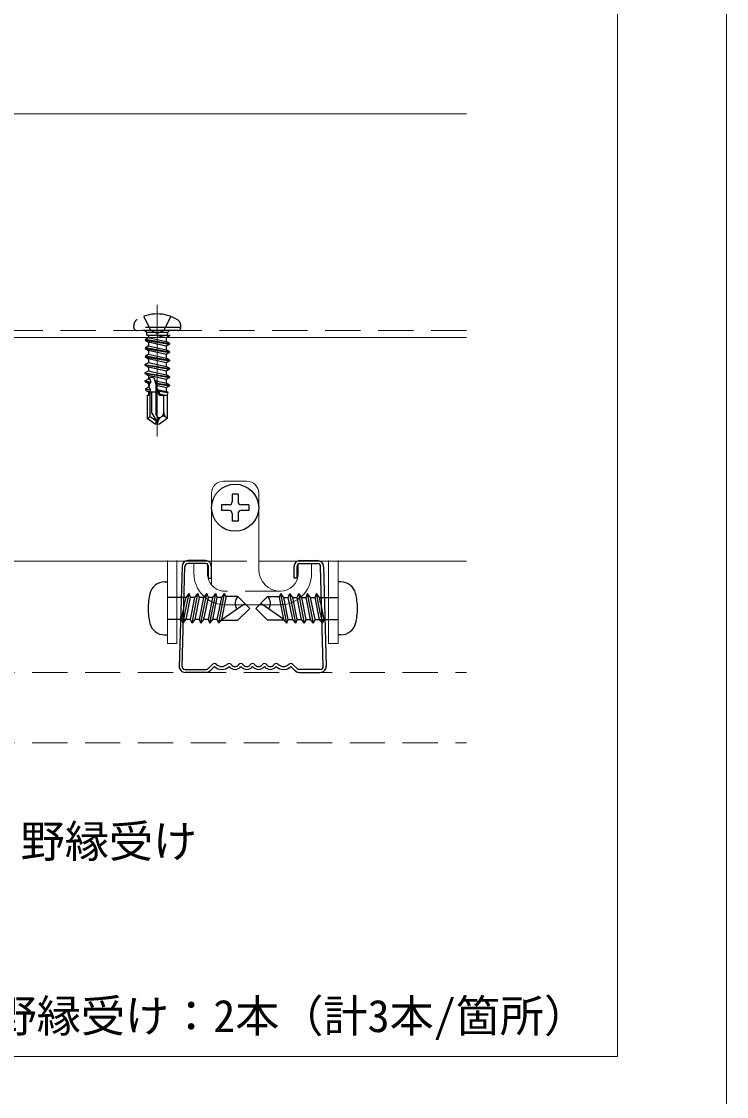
# Model space of a CAD drawing. Units: millimetres on the paper, with parts at other scales. Extents: x -195 to 195, y -140 to 138.
# Drawn here: x 171.03 to 195, y 65.92 to 102.47 of the extents above; entities that cross this region are included whole.
import ezdxf
from ezdxf.enums import TextEntityAlignment as Align

# ---------------------------------------------------------------- set-up
doc = ezdxf.new("R2010")
doc.units = ezdxf.units.MM
for name, pattern in [('CHAIN1', [8, 5, -1, 1, -1]), ('DASHED1', [1.8, 1.2, -0.6]), ('DASHED2', [3, 2, -1])]:
    doc.linetypes.add(name, pattern=pattern)
for name, color, linetype, lineweight in [('3-0_中心線', 4, 'CHAIN1', 9), ('3-2_野縁受け', 3, 'Continuous', 18), ('3-3_野縁', 2, 'Continuous', 25), ('3-6_文字', 7, 'Continuous', 18), ('3-A_クリップ', 7, 'Continuous', 18), ('3-B_補強金具・金具・その他', 3, 'Continuous', 18), ('3-C_ビス・アンカーボルト・強調図形', 2, 'DASHED1', 25), ('3-D_パネル', 4, 'DASHED1', 9), ('F-2_野縁受け', 3, 'Continuous', 18), ('F-3_野縁', 7, 'Continuous', 18)]:
    doc.layers.add(name, color=color, linetype=linetype, lineweight=lineweight)
doc.styles.add('ＭＳ ゴシック', font='')
doc.styles.get('ＭＳ ゴシック').set_extended_font_data('MS Gothic')

msp = doc.modelspace()

# ---------------------------------------------------------------- linework, layer by layer
at = {"layer": '3-0_中心線', "lineweight": 18}
msp.add_line((175.641, 92.841), (175.641, 88.363), dxfattribs=at)
at = {"layer": '3-2_野縁受け'}
for p, q in [((186.154, 91.727), (158.957, 91.727)), ((152.098, 84.127), (177.491, 84.127)), ((179.091, 84.127), (186.154, 84.127))]:
    msp.add_line(p, q, dxfattribs=at)
at = {"layer": '3-2_野縁受け', "linetype": 'DASHED1'}
msp.add_line((177.491, 84.127), (179.091, 84.127), dxfattribs=at)
at = {"layer": '3-3_野縁'}
for p, q in [((177.285, 84.141), (176.685, 84.141)), ((180.496, 84.141), (181.096, 84.141)), ((176.485, 83.941), (176.386, 80.534)), ((176.486, 80.545), (176.585, 83.941)), ((177.285, 84.041), (176.685, 84.041)), ((177.385, 83.541), (177.385, 83.941)), ((177.485, 83.541), (177.485, 83.941)), ((180.296, 83.541), (180.296, 83.941)), ((180.396, 83.541), (180.396, 83.941)), ((180.496, 84.041), (181.096, 84.041)), ((181.286, 80.545), (181.196, 83.941)), ((181.296, 83.941), (181.386, 80.549)), ((177.385, 83.541), (177.485, 83.541)), ((180.396, 83.541), (180.296, 83.541)), ((176.586, 80.441), (177.304, 80.441)), ((176.586, 80.441), (177.304, 80.441)), ((177.374, 80.47), (177.516, 80.611)), ((177.516, 80.611), (177.374, 80.47)), ((177.586, 80.541), (177.445, 80.399)), ((177.586, 80.541), (177.445, 80.399)), ((180.186, 80.541), (180.328, 80.399)), ((180.257, 80.611), (180.399, 80.47)), ((181.186, 80.441), (180.469, 80.441)), ((177.303, 80.341), (176.586, 80.341)), ((177.304, 80.341), (176.586, 80.341)), ((180.469, 80.341), (181.186, 80.341))]:
    msp.add_line(p, q, dxfattribs=at)
for centre, radius, start, end in [((176.685, 83.941), 0.2, 90.003, 180.003), ((177.285, 83.941), 0.2, 0.003, 90.003), ((180.496, 83.941), 0.2, 89.997, 179.997), ((181.096, 83.941), 0.2, 359.997, 89.997), ((176.685, 83.941), 0.1, 90.003, 180.003), ((177.285, 83.941), 0.1, 0.003, 90.003), ((180.496, 83.941), 0.1, 89.997, 179.997), ((181.096, 83.941), 0.1, 359.997, 89.997), ((176.586, 80.541), 0.2, 177.476, 270), ((176.586, 80.541), 0.2, 177.476, 270), ((176.586, 80.541), 0.1, 177.476, 270), ((176.586, 80.541), 0.1, 177.476, 270), ((177.304, 80.541), 0.1, 270, 315), ((177.304, 80.541), 0.1, 270, 315), ((177.586, 80.541), 0.1, 46.3972, 135), ((177.836, 80.803), 0.362, 226.3972, 313.6028), ((177.836, 80.803), 0.263, 226.3972, 313.6028), ((178.086, 80.541), 0.1, 36.8699, 133.6028), ((178.286, 80.691), 0.25, 216.8699, 323.1301), ((178.286, 80.691), 0.15, 216.8699, 323.1301), ((178.487, 80.541), 0.1, 36.8699, 143.1301), ((178.686, 80.691), 0.25, 216.8699, 323.1301), ((178.686, 80.691), 0.15, 216.8699, 323.1301), ((178.886, 80.541), 0.1, 36.8699, 143.1301), ((179.086, 80.691), 0.25, 216.8699, 323.1301), ((179.086, 80.691), 0.15, 216.8699, 323.1301), ((179.286, 80.541), 0.1, 36.8699, 143.1301), ((179.486, 80.691), 0.25, 216.8699, 323.1301), ((179.486, 80.691), 0.15, 216.8699, 323.1301), ((179.686, 80.541), 0.1, 46.3972, 143.1301), ((179.936, 80.803), 0.362, 226.3972, 313.6028), ((179.936, 80.803), 0.263, 226.3972, 313.6028), ((180.186, 80.541), 0.1, 45, 133.6028), ((180.469, 80.541), 0.1, 225, 270), ((181.186, 80.541), 0.2, 270, 2.524), ((181.186, 80.541), 0.2, 270, 2.524), ((181.186, 80.541), 0.1, 270, 2.524), ((181.186, 80.541), 0.1, 270, 2.524), ((177.304, 80.541), 0.2, 270, 315), ((177.304, 80.541), 0.2, 270, 315), ((180.469, 80.541), 0.2, 225, 270)]:
    msp.add_arc(centre, radius, start, end, dxfattribs=at)
at = {"layer": '3-A_クリップ'}
for p, q in [((178.691, 86.84), (177.891, 86.84)), ((177.491, 83.315), (177.491, 86.44)), ((179.091, 83.84), (179.091, 86.44)), ((176.891, 84.04), (176.891, 83.7)), ((176.891, 84.04), (177.351, 84.04)), ((177.351, 84.04), (177.351, 83.7)), ((180.431, 84.041), (180.431, 83.7)), ((179.831, 82.64), (177.951, 82.64))]:
    msp.add_line(p, q, dxfattribs=at)
at = {"layer": '3-A_クリップ', "linetype": 'DASHED1'}
for p in [(177.932, 83.1), (179.831, 83.1)]:
    msp.add_line(p, (177.944, 83.1), dxfattribs=at)
at = {"layer": '3-A_クリップ'}
msp.add_lwpolyline([(180.431, 84.041), (180.891, 84.041), (180.891, 83.7)], dxfattribs=at)
for centre, radius, start, end in [((177.891, 86.44), 0.4, 90.0024, 180.0025), ((178.691, 86.44), 0.4, 0.0024, 90.0024), ((177.951, 83.7), 1.06, 180.001, 270.0025), ((177.951, 83.7), 0.6, 180.001, 219.9576), ((179.831, 83.84), 0.74, 180.0025, 270.0025), ((179.831, 83.7), 1.06, 270.0025, 0.001), ((179.831, 83.7), 0.6, 270.0025, 0.001)]:
    msp.add_arc(centre, radius, start, end, dxfattribs=at)
at = {"layer": '3-A_クリップ', "linetype": 'DASHED1'}
msp.add_arc((177.951, 83.7), 0.6, 219.9576, 268.2527, dxfattribs=at)
at = {"layer": '3-B_補強金具・金具・その他'}
for p, q in [((165.815, 99.327), (186.154, 99.327)), ((175.991, 84.141), (175.991, 81.319)), ((176.311, 84.141), (176.311, 81.319)), ((181.471, 84.141), (181.471, 81.319)), ((181.791, 84.141), (181.791, 81.319)), ((176.311, 81.319), (175.991, 81.319)), ((181.791, 81.319), (181.471, 81.319))]:
    msp.add_line(p, q, dxfattribs=at)
at = {"layer": '3-B_補強金具・金具・その他', "linetype": 'DASHED1'}
msp.add_line((186.154, 91.967), (159.173, 91.967), dxfattribs=at)
at = {"layer": '3-C_ビス・アンカーボルト・強調図形'}
for p, q in [((174.841, 92.067), (174.841, 92.127)), ((175.181, 92.443), (175.412, 91.98)), ((176.101, 92.443), (175.87, 91.98)), ((176.441, 92.067), (176.441, 92.127)), ((176.441, 92.067), (174.841, 92.067)), ((176.341, 91.967), (174.941, 91.967)), ((175.221, 91.967), (175.284, 91.904)), ((175.284, 91.904), (175.997, 91.904)), ((175.287, 91.807), (175.284, 91.904)), ((175.287, 91.807), (176.052, 91.807)), ((175.341, 91.807), (175.341, 91.725)), ((175.641, 91.858), (175.412, 91.98)), ((175.941, 91.712), (175.538, 91.807)), ((175.641, 91.858), (175.87, 91.98)), ((175.906, 91.807), (176.061, 91.782)), ((176.061, 91.782), (175.941, 91.712)), ((175.995, 91.807), (175.997, 91.904)), ((176.061, 91.967), (175.997, 91.904)), ((176.032, 91.807), (176.061, 91.802)), ((176.061, 91.802), (176.052, 91.807)), ((176.061, 91.802), (176.061, 91.782)), ((175.239, 91.671), (175.231, 91.635)), ((175.231, 91.635), (175.341, 91.571)), ((175.239, 91.385), (175.231, 91.349)), ((175.239, 91.671), (175.332, 91.725)), ((175.239, 91.671), (176.061, 91.52)), ((175.239, 91.385), (175.332, 91.439)), ((175.239, 91.385), (176.061, 91.234)), ((175.332, 91.725), (175.941, 91.589)), ((175.332, 91.439), (175.941, 91.303)), ((175.941, 91.43), (175.341, 91.571)), ((175.341, 91.571), (175.341, 91.439)), ((176.061, 91.52), (175.941, 91.589)), ((176.061, 91.52), (176.061, 91.5)), ((175.231, 91.349), (175.341, 91.285)), ((175.239, 91.103), (175.231, 91.067)), ((175.231, 91.067), (175.341, 91.003)), ((175.239, 91.103), (175.332, 91.157)), ((175.239, 91.103), (176.061, 90.952)), ((175.332, 91.157), (175.941, 91.021)), ((175.941, 91.144), (175.341, 91.285)), ((175.341, 91.285), (175.341, 91.157)), ((175.941, 90.862), (175.341, 91.003)), ((175.341, 91.003), (175.341, 90.88)), ((176.061, 91.234), (175.941, 91.303)), ((176.061, 90.952), (175.941, 91.021)), ((176.061, 91.234), (176.061, 91.214)), ((175.221, 90.811), (175.341, 90.88)), ((175.221, 90.811), (176.061, 90.67)), ((175.221, 90.811), (175.221, 90.791)), ((175.221, 90.791), (175.341, 90.721)), ((175.341, 90.88), (175.941, 90.739)), ((175.941, 90.58), (175.341, 90.721)), ((175.341, 90.721), (175.341, 90.598)), ((175.941, 90.862), (175.941, 90.739)), ((176.061, 90.67), (175.941, 90.739)), ((176.061, 90.952), (176.061, 90.932)), ((176.061, 90.67), (176.061, 90.65)), ((175.221, 90.529), (175.341, 90.598)), ((175.221, 90.529), (176.061, 90.388)), ((175.221, 90.529), (175.221, 90.509)), ((175.221, 90.509), (175.341, 90.439)), ((175.221, 90.247), (175.341, 90.316)), ((175.341, 90.598), (175.941, 90.457)), ((175.941, 90.298), (175.341, 90.439)), ((175.341, 90.439), (175.341, 90.316)), ((175.341, 90.316), (175.387, 90.305)), ((175.387, 90.305), (175.39, 90.354)), ((175.387, 90.305), (175.422, 90.213)), ((175.705, 89.767), (175.554, 90.326)), ((175.941, 90.58), (175.941, 90.457)), ((176.061, 90.388), (175.941, 90.457)), ((175.941, 90.298), (175.941, 90.175)), ((176.061, 90.388), (176.061, 90.368)), ((175.221, 90.247), (175.422, 90.213)), ((175.221, 90.247), (175.221, 90.227)), ((175.221, 90.227), (175.421, 90.193)), ((175.221, 90.227), (175.341, 90.157)), ((175.241, 89.976), (175.341, 90.034)), ((175.241, 89.976), (175.408, 89.95)), ((175.241, 89.976), (175.256, 89.924)), ((175.256, 89.924), (175.404, 89.889)), ((175.256, 89.924), (175.341, 89.875)), ((175.379, 90.148), (175.341, 90.157)), ((175.341, 90.157), (175.341, 90.034)), ((175.341, 90.034), (175.372, 90.026)), ((175.372, 90.026), (175.379, 90.148)), ((175.372, 90.026), (175.408, 89.95)), ((175.421, 90.193), (175.379, 90.148)), ((175.404, 89.889), (175.408, 89.95)), ((175.421, 90.193), (175.422, 90.213)), ((175.571, 90.262), (175.941, 90.175)), ((175.571, 90.262), (175.636, 90.177)), ((175.601, 89.1), (175.601, 90.153)), ((175.641, 90.156), (175.617, 90.092)), ((175.941, 90.016), (175.617, 90.092)), ((175.636, 90.177), (176.061, 90.106)), ((175.641, 90.156), (175.636, 90.177)), ((175.653, 89.961), (175.941, 89.893)), ((175.653, 89.961), (175.71, 89.902)), ((176.061, 90.106), (175.941, 90.175)), ((175.941, 90.016), (175.941, 89.893)), ((176.061, 90.106), (176.061, 90.086)), ((175.301, 89.767), (175.301, 88.971)), ((175.301, 89.767), (175.358, 89.767)), ((175.341, 89.875), (175.341, 89.767)), ((175.363, 89.87), (175.341, 89.875)), ((175.358, 89.767), (175.363, 89.87)), ((175.404, 89.889), (175.363, 89.87)), ((175.678, 89.867), (175.363, 89.867)), ((175.401, 89.023), (175.401, 89.867)), ((175.461, 89.148), (175.461, 89.867)), ((175.734, 89.812), (175.698, 89.791)), ((175.802, 89.767), (175.698, 89.791)), ((175.705, 89.767), (175.981, 89.767)), ((175.71, 89.902), (176.006, 89.855)), ((175.734, 89.812), (175.71, 89.902)), ((175.734, 89.812), (175.928, 89.767)), ((175.861, 89.178), (175.861, 89.767)), ((176.006, 89.855), (175.941, 89.893)), ((176.006, 89.855), (175.981, 89.767)), ((175.981, 89.767), (175.981, 88.971)), ((175.401, 89.023), (175.301, 88.971)), ((175.569, 88.783), (175.301, 88.971)), ((175.623, 88.867), (175.401, 89.023)), ((175.461, 89.148), (175.623, 88.867)), ((175.569, 88.783), (175.623, 88.867)), ((175.631, 89.048), (175.601, 89.1)), ((175.623, 88.867), (175.641, 88.767)), ((175.66, 88.855), (175.641, 88.767)), ((175.782, 89.027), (175.769, 89.017)), ((175.931, 89.017), (175.981, 88.971)), ((175.641, 88.767), (175.569, 88.783))]:
    msp.add_line(p, q, dxfattribs=at)
at = {"layer": '3-C_ビス・アンカーボルト・強調図形', "linetype": 'Continuous'}
for p, q in [((178.191, 86.4), (178.191, 86.14)), ((178.391, 86.4), (178.191, 86.4)), ((178.391, 86.4), (178.391, 86.14)), ((177.831, 86.04), (177.831, 85.84)), ((178.091, 86.04), (177.831, 86.04)), ((178.751, 86.04), (178.491, 86.04)), ((178.751, 86.04), (178.751, 85.84)), ((178.091, 85.84), (177.831, 85.84)), ((178.191, 85.74), (178.191, 85.48)), ((178.751, 85.84), (178.491, 85.84)), ((175.891, 83.417), (175.991, 83.417)), ((181.89, 83.417), (181.79, 83.417)), ((176.584, 82.324), (176.722, 83.017)), ((176.621, 82.892), (176.722, 83.017)), ((176.774, 82.892), (176.722, 83.017)), ((176.825, 82.017), (177.025, 83.017)), ((176.924, 82.892), (177.025, 83.017)), ((177.077, 82.892), (177.025, 83.017)), ((177.128, 82.017), (177.328, 83.017)), ((177.227, 82.892), (177.328, 83.017)), ((177.38, 82.892), (177.328, 83.017)), ((177.431, 82.017), (177.631, 83.017)), ((177.53, 82.892), (177.631, 83.017)), ((177.683, 82.892), (177.631, 83.017)), ((177.734, 82.017), (177.934, 83.017)), ((177.833, 82.892), (177.934, 83.017)), ((177.986, 82.892), (177.934, 83.017)), ((179.795, 82.892), (179.847, 83.017)), ((179.948, 82.892), (179.847, 83.017)), ((180.047, 82.017), (179.847, 83.017)), ((180.098, 82.892), (180.15, 83.017)), ((180.251, 82.892), (180.15, 83.017)), ((180.35, 82.017), (180.15, 83.017)), ((180.401, 82.892), (180.453, 83.017)), ((180.554, 82.892), (180.453, 83.017)), ((180.653, 82.017), (180.453, 83.017)), ((180.704, 82.892), (180.756, 83.017)), ((180.857, 82.892), (180.756, 83.017)), ((180.956, 82.017), (180.756, 83.017)), ((181.007, 82.892), (181.059, 83.017)), ((181.16, 82.892), (181.059, 83.017)), ((181.197, 82.324), (181.059, 83.017)), ((176.58, 82.889), (176.415, 82.889)), ((176.467, 82.139), (176.58, 82.703)), ((176.624, 82.142), (176.774, 82.892)), ((176.924, 82.892), (176.774, 82.892)), ((176.774, 82.142), (176.924, 82.892)), ((176.927, 82.142), (177.077, 82.892)), ((177.227, 82.892), (177.077, 82.892)), ((177.077, 82.142), (177.227, 82.892)), ((177.23, 82.142), (177.38, 82.892)), ((177.53, 82.892), (177.38, 82.892)), ((177.38, 82.142), (177.53, 82.892)), ((177.533, 82.142), (177.683, 82.892)), ((177.833, 82.892), (177.683, 82.892)), ((177.683, 82.142), (177.833, 82.892)), ((177.836, 82.142), (177.986, 82.892)), ((177.836, 82.142), (178.62, 82.683)), ((178.386, 82.917), (177.975, 82.917)), ((178.786, 82.517), (178.386, 82.917)), ((178.995, 82.517), (179.395, 82.917)), ((179.945, 82.142), (179.161, 82.683)), ((179.395, 82.917), (179.806, 82.917)), ((179.945, 82.142), (179.795, 82.892)), ((179.948, 82.892), (180.098, 82.892)), ((180.098, 82.142), (179.948, 82.892)), ((180.248, 82.142), (180.098, 82.892)), ((180.251, 82.892), (180.401, 82.892)), ((180.401, 82.142), (180.251, 82.892)), ((180.551, 82.142), (180.401, 82.892)), ((180.554, 82.892), (180.704, 82.892)), ((180.704, 82.142), (180.554, 82.892)), ((180.854, 82.142), (180.704, 82.892)), ((180.857, 82.892), (181.007, 82.892)), ((181.007, 82.142), (180.857, 82.892)), ((181.157, 82.142), (181.007, 82.892)), ((181.201, 82.889), (181.366, 82.889)), ((181.314, 82.139), (181.201, 82.703)), ((176.519, 82.014), (176.58, 82.32)), ((178.386, 82.117), (178.786, 82.517)), ((179.395, 82.117), (178.995, 82.517)), ((181.262, 82.014), (181.201, 82.32)), ((176.58, 82.139), (176.415, 82.139)), ((176.519, 82.014), (176.467, 82.139)), ((176.519, 82.014), (176.58, 82.089)), ((176.584, 82.093), (176.624, 82.142)), ((176.774, 82.142), (176.584, 82.142)), ((176.825, 82.017), (176.774, 82.142)), ((176.825, 82.017), (176.927, 82.142)), ((177.077, 82.142), (176.927, 82.142)), ((177.128, 82.017), (177.077, 82.142)), ((177.128, 82.017), (177.23, 82.142)), ((177.38, 82.142), (177.23, 82.142)), ((177.431, 82.017), (177.38, 82.142)), ((177.431, 82.017), (177.533, 82.142)), ((177.683, 82.142), (177.533, 82.142)), ((177.734, 82.017), (177.683, 82.142)), ((177.734, 82.017), (177.836, 82.142)), ((177.815, 82.117), (178.386, 82.117)), ((179.966, 82.117), (179.395, 82.117)), ((180.047, 82.017), (179.945, 82.142)), ((180.047, 82.017), (180.098, 82.142)), ((180.098, 82.142), (180.248, 82.142)), ((180.35, 82.017), (180.248, 82.142)), ((180.35, 82.017), (180.401, 82.142)), ((180.401, 82.142), (180.551, 82.142)), ((180.653, 82.017), (180.551, 82.142)), ((180.653, 82.017), (180.704, 82.142)), ((180.704, 82.142), (180.854, 82.142)), ((180.956, 82.017), (180.854, 82.142)), ((180.956, 82.017), (181.007, 82.142)), ((181.007, 82.142), (181.197, 82.142)), ((181.197, 82.093), (181.157, 82.142)), ((181.201, 82.139), (181.366, 82.139)), ((181.262, 82.014), (181.201, 82.089)), ((181.262, 82.014), (181.314, 82.139)), ((175.891, 81.617), (175.991, 81.617)), ((181.89, 81.617), (181.79, 81.617))]:
    msp.add_line(p, q, dxfattribs=at)
at = {"layer": '3-C_ビス・アンカーボルト・強調図形', "linetype": 'DASHED2'}
for p, q in [((175.993, 82.891), (175.986, 82.891)), ((176.415, 82.889), (175.99, 82.889)), ((181.366, 82.889), (181.791, 82.889)), ((181.788, 82.891), (181.795, 82.891)), ((176.415, 82.139), (175.99, 82.139)), ((175.993, 82.141), (175.992, 82.141)), ((181.366, 82.139), (181.791, 82.139)), ((181.788, 82.141), (181.789, 82.141))]:
    msp.add_line(p, q, dxfattribs=at)
at = {"layer": '3-C_ビス・アンカーボルト・強調図形'}
for points in [[(175.231, 91.635), (176.061, 91.5), (175.941, 91.43)], [(175.949, 91.717), (175.941, 91.593), (175.941, 91.589)], [(175.949, 91.431), (175.941, 91.307), (175.941, 91.303)], [(175.231, 91.349), (176.061, 91.214), (175.941, 91.144)], [(175.231, 91.067), (176.061, 90.932), (175.941, 90.862)], [(175.949, 91.149), (175.941, 91.025), (175.941, 91.021)], [(175.221, 90.791), (176.061, 90.65), (175.941, 90.58)], [(175.221, 90.509), (176.061, 90.368), (175.941, 90.298)], [(175.641, 90.156), (176.061, 90.086), (175.941, 90.016)], [(175.981, 88.971), (175.713, 88.783), (175.641, 88.767)]]:
    msp.add_lwpolyline(points, dxfattribs=at)
at = {"layer": '3-C_ビス・アンカーボルト・強調図形', "linetype": 'Continuous'}
for points in [[(178.391, 85.74), (178.391, 85.48), (178.191, 85.48)], [(176.582, 82.705), (176.62, 82.891), (176.582, 82.891)], [(181.198, 82.705), (181.161, 82.891), (181.198, 82.891)]]:
    msp.add_lwpolyline(points, dxfattribs=at)
msp.add_circle((178.291, 85.94), 0.8, dxfattribs=at)
at = {"layer": '3-C_ビス・アンカーボルト・強調図形'}
for centre, radius, start, end in [((175.641, 91.227), 1.3, 58.1092, 121.8908), ((175.081, 92.127), 0.24, 121.8908, 180), ((176.201, 92.127), 0.24, 0, 58.1092), ((174.941, 92.067), 0.1, 180, 270), ((176.341, 92.067), 0.1, 270, 0), ((175.451, 90.217), 0.15, 46.4554, 113.9207), ((175.677, 89.178), 0.184, 305, 0), ((176.081, 89.178), 0.22, 180, 227.1543), ((175.714, 89.096), 0.0958, 210, 305), ((175.398, 88.913), 0.269, 347.5, 30), ((175.923, 88.797), 0.269, 125, 167.5), ((175.85, 88.93), 0.119, 47.1543, 125)]:
    msp.add_arc(centre, radius, start, end, dxfattribs=at)
at = {"layer": '3-C_ビス・アンカーボルト・強調図形', "linetype": 'Continuous'}
for centre, radius, start, end in [((178.091, 86.14), 0.1, 270, 0), ((178.491, 86.14), 0.1, 180, 270), ((178.091, 85.74), 0.1, 0, 90), ((178.491, 85.74), 0.1, 90, 180), ((175.891, 82.904), 0.513, 90, 166.104), ((181.89, 82.904), 0.513, 13.896, 90), ((177.456, 82.517), 2.125, 166.104, 180), ((180.325, 82.517), 2.125, 360, 13.896), ((178.62, 82.683), 0.332, 135, 214.5524), ((179.161, 82.683), 0.332, 325.4476, 45), ((177.456, 82.517), 2.125, 180, 193.8961), ((180.325, 82.517), 2.125, 346.1039, 0), ((175.891, 82.13), 0.513, 193.8961, 270), ((181.89, 82.13), 0.513, 270, 346.1039)]:
    msp.add_arc(centre, radius, start, end, dxfattribs=at)
at = {"layer": '3-D_パネル'}
for p, q in [((99.386, 80.341), (186.154, 80.341)), ((99.386, 77.941), (186.154, 77.941))]:
    msp.add_line(p, q, dxfattribs=at)
at = {"layer": 'F-2_野縁受け'}
for p in [(191.29, 123.637), (2.29, 67.282)]:
    msp.add_line(p, (191.29, 67.282), dxfattribs=at)
at = {"layer": 'F-3_野縁', "color": 3}
msp.add_lwpolyline([(-195, 137.5), (195, 137.5), (195, -137.5)], dxfattribs=at)

# ---------------------------------------------------------------- texts
at = {"layer": '3-6_文字', "style": 'ＭＳ ゴシック'}
for s, p in [('野縁受け', (170.997, 73.718)), ('\u3000\u3000\u3000サポートアングル：1本＋野縁受け：2本（計3本/箇所）', (148.29, 67.782))]:
    msp.add_text(s, height=1.1, dxfattribs=at).set_placement(p, align=Align.BOTTOM_LEFT)

doc.saveas('drawing.dxf')
